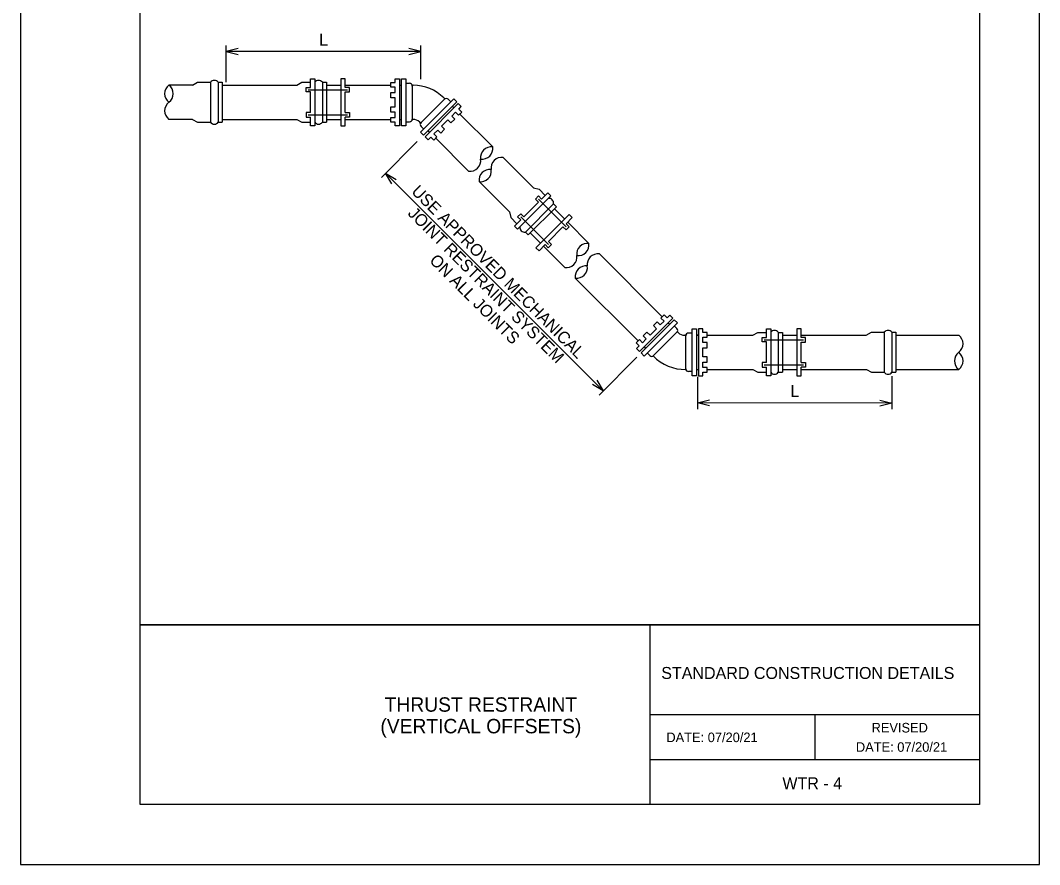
# Model space of a CAD drawing. Extents: x 2082649.1 to 2082657.6, y 13331283.2 to 13331294.2.
# Drawn here: x 2082649.1 to 2082657.6, y 13331283.19 to 13331290.23 of the extents above; entities that cross this region are included whole.
import ezdxf

# ---------------------------------------------------------------- set-up
doc = ezdxf.new("R2010")
doc.units = 0
for name, color, linetype in [('Detail', 7, 'Continuous'), ('Detail Label', 7, 'Continuous'), ('Non-Print', 7, 'Continuous'), ('Sheet Title Block', 7, 'Continuous')]:
    doc.layers.add(name, color=color, linetype=linetype)

msp = doc.modelspace()

# ---------------------------------------------------------------- linework, layer by layer
at = {"layer": 'Detail'}
for p, q in [((2082650.343, 13331289.6885), (2082650.343, 13331289.6885)), ((2082650.5409, 13331289.6885), (2082650.343, 13331289.6885)), ((2082650.5409, 13331289.6885), (2082650.583, 13331289.7128)), ((2082650.583, 13331289.7128), (2082650.6904, 13331289.7128)), ((2082650.6904, 13331289.7128), (2082650.6904, 13331289.3794)), ((2082650.7539, 13331289.7128), (2082650.788, 13331289.7128)), ((2082650.7539, 13331289.7128), (2082650.7539, 13331289.3794)), ((2082650.788, 13331289.7128), (2082650.788, 13331289.3794)), ((2082650.788, 13331289.6885), (2082651.4099, 13331289.6885)), ((2082651.4099, 13331289.6885), (2082651.452, 13331289.7128)), ((2082651.452, 13331289.7128), (2082651.5239, 13331289.7128)), ((2082651.4878, 13331289.6325), (2082651.4878, 13331289.67)), ((2082651.4878, 13331289.67), (2082651.5239, 13331289.67)), ((2082651.5239, 13331289.67), (2082651.5239, 13331289.7419)), ((2082651.5239, 13331289.7419), (2082651.5594, 13331289.7419)), ((2082651.5594, 13331289.7419), (2082651.5594, 13331289.3503)), ((2082651.5594, 13331289.7128), (2082651.5594, 13331289.3794)), ((2082651.6228, 13331289.7128), (2082651.6569, 13331289.7128)), ((2082651.6228, 13331289.7128), (2082651.6228, 13331289.3794)), ((2082651.6569, 13331289.7128), (2082651.6569, 13331289.3794)), ((2082651.6569, 13331289.6885), (2082651.7784, 13331289.6885)), ((2082651.7784, 13331289.7413), (2082651.7784, 13331289.3498)), ((2082651.8139, 13331289.7413), (2082651.7784, 13331289.7413)), ((2082651.8139, 13331289.6694), (2082651.8139, 13331289.7413)), ((2082651.8139, 13331289.6885), (2082652.1944, 13331289.6885)), ((2082652.1944, 13331289.6728), (2082652.1944, 13331289.7103)), ((2082652.1944, 13331289.7103), (2082652.2305, 13331289.7103)), ((2082652.2305, 13331289.6728), (2082652.1944, 13331289.6728)), ((2082652.2305, 13331289.7103), (2082652.2305, 13331289.7413)), ((2082652.2305, 13331289.7413), (2082652.266, 13331289.7413)), ((2082652.266, 13331289.7413), (2082652.266, 13331289.3498)), ((2082652.266, 13331289.6885), (2082652.2837, 13331289.6885)), ((2082652.2837, 13331289.3488), (2082652.2837, 13331289.7403)), ((2082652.2837, 13331289.7403), (2082652.3193, 13331289.7403)), ((2082652.3193, 13331289.7403), (2082652.3193, 13331289.3488)), ((2082652.3193, 13331289.7045), (2082652.3502, 13331289.7044)), ((2082652.3717, 13331289.6885), (2082652.3802, 13331289.6885)), ((2082652.3727, 13331289.6818), (2082652.3723, 13331289.4066)), ((2082651.5239, 13331289.6325), (2082651.4878, 13331289.6325)), ((2082651.5058, 13331289.6513), (2082651.832, 13331289.6513)), ((2082651.85, 13331289.6694), (2082651.8139, 13331289.6694)), ((2082651.8139, 13331289.6319), (2082651.85, 13331289.6319)), ((2082651.85, 13331289.6319), (2082651.85, 13331289.6694)), ((2082652.1944, 13331289.583), (2082652.1944, 13331289.6278)), ((2082652.1944, 13331289.6278), (2082652.2305, 13331289.6278)), ((2082652.2305, 13331289.583), (2082652.1944, 13331289.583)), ((2082652.1944, 13331289.4631), (2082652.1944, 13331289.5081)), ((2082652.1944, 13331289.5081), (2082652.2305, 13331289.5081)), ((2082652.2305, 13331289.5081), (2082652.2305, 13331289.583)), ((2082652.4424, 13331289.2971), (2082652.7192, 13331289.574)), ((2082652.446, 13331289.3771), (2082652.6409, 13331289.5714)), ((2082652.7444, 13331289.5488), (2082652.4676, 13331289.2719)), ((2082652.7567, 13331289.5364), (2082652.4799, 13331289.2594)), ((2082652.644, 13331289.5738), (2082652.635, 13331289.5828)), ((2082652.6947, 13331289.5494), (2082652.6727, 13331289.5713)), ((2082652.719, 13331289.4987), (2082652.7066, 13331289.5111)), ((2082652.7192, 13331289.574), (2082652.7444, 13331289.5488)), ((2082652.7819, 13331289.5113), (2082652.7567, 13331289.5364)), ((2082652.7599, 13331289.4894), (2082652.7819, 13331289.5113)), ((2082651.5239, 13331289.4609), (2082651.4878, 13331289.4609)), ((2082651.4878, 13331289.4609), (2082651.4878, 13331289.4234)), ((2082651.4878, 13331289.4234), (2082651.5239, 13331289.4234)), ((2082651.5058, 13331289.4422), (2082651.832, 13331289.4422)), ((2082651.5239, 13331289.3503), (2082651.5239, 13331289.4234)), ((2082651.8139, 13331289.4603), (2082651.85, 13331289.4603)), ((2082651.8139, 13331289.3498), (2082651.8139, 13331289.4228)), ((2082651.85, 13331289.4228), (2082651.8139, 13331289.4228)), ((2082651.85, 13331289.4603), (2082651.85, 13331289.4228)), ((2082652.2305, 13331289.4631), (2082652.1944, 13331289.4631)), ((2082652.1944, 13331289.3806), (2082652.1944, 13331289.4181)), ((2082652.1944, 13331289.4181), (2082652.2305, 13331289.4181)), ((2082652.7271, 13331289.4055), (2082652.7016, 13331289.431)), ((2082652.7334, 13331289.4629), (2082652.759, 13331289.4374)), ((2082652.759, 13331289.4374), (2082652.7855, 13331289.4639)), ((2082652.7855, 13331289.4639), (2082652.7599, 13331289.4894)), ((2082653.0436, 13331289.1735), (2082652.7696, 13331289.448)), ((2082650.5409, 13331289.4038), (2082650.3427, 13331289.4038)), ((2082650.5409, 13331289.4038), (2082650.583, 13331289.3794)), ((2082650.583, 13331289.3794), (2082650.6904, 13331289.3794)), ((2082650.7539, 13331289.3794), (2082650.788, 13331289.3794)), ((2082650.788, 13331289.4038), (2082651.4099, 13331289.4038)), ((2082651.4099, 13331289.4038), (2082651.452, 13331289.3794)), ((2082651.452, 13331289.3794), (2082651.5239, 13331289.3794)), ((2082651.5594, 13331289.3503), (2082651.5239, 13331289.3503)), ((2082651.6228, 13331289.3794), (2082651.6569, 13331289.3794)), ((2082651.6569, 13331289.4038), (2082651.7784, 13331289.4038)), ((2082651.7784, 13331289.3498), (2082651.8139, 13331289.3498)), ((2082651.8139, 13331289.4038), (2082652.1944, 13331289.4038)), ((2082652.2305, 13331289.3806), (2082652.1944, 13331289.3806)), ((2082652.2305, 13331289.3498), (2082652.2305, 13331289.3806)), ((2082652.266, 13331289.3498), (2082652.2305, 13331289.3498)), ((2082652.266, 13331289.4038), (2082652.2832, 13331289.4038)), ((2082652.3193, 13331289.3488), (2082652.2837, 13331289.3488)), ((2082652.3193, 13331289.3842), (2082652.3497, 13331289.3842)), ((2082652.3721, 13331289.4038), (2082652.3784, 13331289.4038)), ((2082652.4426, 13331289.3726), (2082652.435, 13331289.3803)), ((2082652.4682, 13331289.3228), (2082652.4459, 13331289.3452)), ((2082652.617, 13331289.3463), (2082652.6699, 13331289.3993)), ((2082652.6425, 13331289.3208), (2082652.617, 13331289.3463)), ((2082652.6699, 13331289.3993), (2082652.6955, 13331289.3738)), ((2082652.6955, 13331289.3738), (2082652.7271, 13331289.4055)), ((2082652.4676, 13331289.2719), (2082652.4424, 13331289.2971)), ((2082652.4799, 13331289.2594), (2082652.5051, 13331289.2344)), ((2082652.5051, 13331289.2344), (2082652.5268, 13331289.2562)), ((2082652.5178, 13331289.2973), (2082652.5054, 13331289.3097)), ((2082652.5268, 13331289.2562), (2082652.5524, 13331289.2307)), ((2082652.5524, 13331289.2307), (2082652.5789, 13331289.2572)), ((2082652.5789, 13331289.2572), (2082652.5534, 13331289.2827)), ((2082652.8427, 13331288.9721), (2082652.5684, 13331289.2467)), ((2082652.5852, 13331289.3145), (2082652.6107, 13331289.289)), ((2082652.6107, 13331289.289), (2082652.6425, 13331289.3208)), ((2082653.3836, 13331288.8329), (2082653.131, 13331289.0859)), ((2082653.1824, 13331288.6318), (2082652.9298, 13331288.8846)), ((2082653.3838, 13331288.8331), (2082653.4308, 13331288.8205)), ((2082653.4308, 13331288.8205), (2082653.4816, 13331288.7697)), ((2082653.5273, 13331288.7651), (2082653.2502, 13331288.4883)), ((2082653.5067, 13331288.7445), (2082653.2708, 13331288.5089)), ((2082653.3993, 13331288.7384), (2082653.4258, 13331288.7649)), ((2082653.4248, 13331288.7129), (2082653.3993, 13331288.7384)), ((2082653.4253, 13331288.7389), (2082653.6558, 13331288.5082)), ((2082653.4258, 13331288.7649), (2082653.4513, 13331288.7394)), ((2082653.4513, 13331288.7394), (2082653.5022, 13331288.7902)), ((2082653.5022, 13331288.7902), (2082653.5273, 13331288.7651)), ((2082653.5515, 13331288.6996), (2082653.3157, 13331288.464)), ((2082653.5756, 13331288.6755), (2082653.3398, 13331288.4399)), ((2082653.5515, 13331288.6996), (2082653.5756, 13331288.6755)), ((2082653.6439, 13331288.572), (2082653.5581, 13331288.658)), ((2082653.5584, 13331288.6584), (2082653.6443, 13331288.5724)), ((2082653.1824, 13331288.6318), (2082653.1949, 13331288.5849)), ((2082653.1949, 13331288.5849), (2082653.2457, 13331288.534)), ((2082653.2251, 13331288.5134), (2082653.2768, 13331288.5651)), ((2082653.2779, 13331288.6171), (2082653.2513, 13331288.5906)), ((2082653.2513, 13331288.5906), (2082653.2768, 13331288.5651)), ((2082653.2774, 13331288.5911), (2082653.5079, 13331288.3604)), ((2082653.3034, 13331288.5916), (2082653.2779, 13331288.6171)), ((2082653.6817, 13331288.6097), (2082653.4046, 13331288.333)), ((2082653.6559, 13331288.5338), (2082653.7067, 13331288.5846)), ((2082653.7067, 13331288.5846), (2082653.6817, 13331288.6097)), ((2082653.2502, 13331288.4883), (2082653.2251, 13331288.5134)), ((2082653.6293, 13331288.5073), (2082653.6549, 13331288.4818)), ((2082653.6549, 13331288.4818), (2082653.6814, 13331288.5083)), ((2082653.6814, 13331288.5083), (2082653.6559, 13331288.5338)), ((2082653.8457, 13331288.3698), (2082653.669, 13331288.5469)), ((2082653.3157, 13331288.464), (2082653.3398, 13331288.4399)), ((2082653.357, 13331288.4571), (2082653.4428, 13331288.3711)), ((2082653.4428, 13331288.3711), (2082653.357, 13331288.4571)), ((2082653.4046, 13331288.333), (2082653.4297, 13331288.3078)), ((2082653.4297, 13331288.3078), (2082653.4814, 13331288.3595)), ((2082653.6449, 13331288.1689), (2082653.4679, 13331288.346)), ((2082653.5069, 13331288.334), (2082653.4814, 13331288.3595)), ((2082653.5335, 13331288.3605), (2082653.5069, 13331288.334)), ((2082653.508, 13331288.386), (2082653.5335, 13331288.3605)), ((2082653.9332, 13331288.2821), (2082654.4574, 13331287.7583)), ((2082653.7322, 13331288.081), (2082654.2563, 13331287.5571)), ((2082653.7322, 13331288.081), (2082653.7325, 13331288.0807)), ((2082654.5458, 13331287.7455), (2082654.2689, 13331287.4685)), ((2082654.5582, 13331287.7331), (2082654.2814, 13331287.4562)), ((2082654.3832, 13331287.6841), (2082654.4149, 13331287.7158)), ((2082654.4149, 13331287.7158), (2082654.4404, 13331287.6903)), ((2082654.4467, 13331287.7476), (2082654.4732, 13331287.7741)), ((2082654.4722, 13331287.7221), (2082654.4467, 13331287.7476)), ((2082654.4732, 13331287.7741), (2082654.4987, 13331287.7486)), ((2082654.4987, 13331287.7486), (2082654.5206, 13331287.7706)), ((2082654.5206, 13331287.7706), (2082654.5458, 13331287.7455)), ((2082654.5833, 13331287.7079), (2082654.5582, 13331287.7331)), ((2082654.2984, 13331287.5993), (2082654.3302, 13331287.6311)), ((2082654.3066, 13331287.431), (2082654.5833, 13331287.7079)), ((2082654.3302, 13331287.6311), (2082654.3558, 13331287.6056)), ((2082654.3558, 13331287.6056), (2082654.4087, 13331287.6586)), ((2082654.4087, 13331287.6586), (2082654.3832, 13331287.6841)), ((2082654.5079, 13331287.7076), (2082654.5203, 13331287.6952)), ((2082654.5582, 13331287.6827), (2082654.5801, 13331287.6608)), ((2082654.5838, 13331287.6326), (2082654.5892, 13331287.6272)), ((2082654.7072, 13331287.2659), (2082654.7072, 13331287.6574)), ((2082654.7072, 13331287.6574), (2082654.7428, 13331287.6574)), ((2082654.7428, 13331287.6574), (2082654.7428, 13331287.2659)), ((2082654.7604, 13331287.6574), (2082654.7604, 13331287.2658)), ((2082654.7959, 13331287.6574), (2082654.7604, 13331287.6574)), ((2082654.7959, 13331287.6264), (2082654.7959, 13331287.6574)), ((2082655.3264, 13331287.5855), (2082655.3264, 13331287.6574)), ((2082655.3264, 13331287.6574), (2082655.3619, 13331287.6574)), ((2082655.3619, 13331287.6574), (2082655.3619, 13331287.2658)), ((2082655.581, 13331287.6568), (2082655.581, 13331287.2653)), ((2082655.6165, 13331287.6568), (2082655.581, 13331287.6568)), ((2082655.6165, 13331287.5849), (2082655.6165, 13331287.6568)), ((2082654.2401, 13331287.5409), (2082654.2666, 13331287.5674)), ((2082654.2666, 13331287.5674), (2082654.2921, 13331287.5419)), ((2082654.3239, 13331287.5737), (2082654.2984, 13331287.5993)), ((2082654.5801, 13331287.6288), (2082654.3852, 13331287.4341)), ((2082654.6538, 13331287.6038), (2082654.646, 13331287.6036)), ((2082654.6537, 13331287.3242), (2082654.6537, 13331287.5996)), ((2082654.7073, 13331287.6219), (2082654.6763, 13331287.6219)), ((2082654.7604, 13331287.6041), (2082654.7427, 13331287.604)), ((2082654.7427, 13331287.604), (2082654.7604, 13331287.604)), ((2082654.8319, 13331287.6264), (2082654.7959, 13331287.6264)), ((2082654.7959, 13331287.5889), (2082654.8319, 13331287.5889)), ((2082654.8319, 13331287.5889), (2082654.8319, 13331287.6264)), ((2082654.8319, 13331287.604), (2082655.2124, 13331287.604)), ((2082655.2124, 13331287.604), (2082655.2546, 13331287.6283)), ((2082655.2546, 13331287.6283), (2082655.3264, 13331287.6283)), ((2082655.2904, 13331287.548), (2082655.2904, 13331287.5855)), ((2082655.2904, 13331287.5855), (2082655.3264, 13331287.5855)), ((2082655.3264, 13331287.548), (2082655.2904, 13331287.548)), ((2082655.3084, 13331287.5668), (2082655.6345, 13331287.5668)), ((2082655.3619, 13331287.6283), (2082655.3619, 13331287.2949)), ((2082655.4254, 13331287.6283), (2082655.4595, 13331287.6283)), ((2082655.4254, 13331287.6283), (2082655.4254, 13331287.2949)), ((2082655.4595, 13331287.6283), (2082655.4595, 13331287.2949)), ((2082655.4595, 13331287.604), (2082655.581, 13331287.604)), ((2082655.6165, 13331287.604), (2082656.1593, 13331287.604)), ((2082655.6526, 13331287.5849), (2082655.6165, 13331287.5849)), ((2082655.6165, 13331287.5474), (2082655.6526, 13331287.5474)), ((2082655.6526, 13331287.5474), (2082655.6526, 13331287.5849)), ((2082656.1593, 13331287.604), (2082656.2019, 13331287.6286)), ((2082656.2019, 13331287.6286), (2082656.3093, 13331287.6286)), ((2082656.3093, 13331287.6286), (2082656.3093, 13331287.2952)), ((2082656.3728, 13331287.6286), (2082656.4068, 13331287.6286)), ((2082656.3728, 13331287.6286), (2082656.3728, 13331287.2952)), ((2082656.4068, 13331287.6286), (2082656.4068, 13331287.2952)), ((2082656.4068, 13331287.604), (2082656.9304, 13331287.604)), ((2082654.2656, 13331287.5154), (2082654.2401, 13331287.5409)), ((2082654.2438, 13331287.4936), (2082654.2656, 13331287.5154)), ((2082654.2689, 13331287.4685), (2082654.2438, 13331287.4936)), ((2082654.3067, 13331287.5062), (2082654.3191, 13331287.4938)), ((2082654.8319, 13331287.5439), (2082654.7959, 13331287.5439)), ((2082654.7959, 13331287.4241), (2082654.7959, 13331287.4991)), ((2082654.7959, 13331287.4991), (2082654.8319, 13331287.4991)), ((2082654.8319, 13331287.4991), (2082654.8319, 13331287.5439)), ((2082654.2814, 13331287.4562), (2082654.3066, 13331287.431)), ((2082654.3317, 13331287.4561), (2082654.3536, 13331287.4342)), ((2082654.8319, 13331287.4241), (2082654.7959, 13331287.4241)), ((2082654.7959, 13331287.3791), (2082654.8319, 13331287.3791)), ((2082654.8319, 13331287.3791), (2082654.8319, 13331287.4241)), ((2082655.3264, 13331287.3764), (2082655.2904, 13331287.3764)), ((2082655.2904, 13331287.3764), (2082655.2904, 13331287.3389)), ((2082655.6165, 13331287.3758), (2082655.6526, 13331287.3758)), ((2082655.6526, 13331287.3758), (2082655.6526, 13331287.3383)), ((2082654.7071, 13331287.3016), (2082654.6762, 13331287.3016)), ((2082654.7428, 13331287.3193), (2082654.7604, 13331287.3193)), ((2082654.8319, 13331287.3341), (2082654.7959, 13331287.3341)), ((2082654.7959, 13331287.2658), (2082654.7959, 13331287.2966)), ((2082654.7959, 13331287.2966), (2082654.8319, 13331287.2966)), ((2082654.8319, 13331287.2966), (2082654.8319, 13331287.3341)), ((2082654.8319, 13331287.3193), (2082655.2124, 13331287.3193)), ((2082655.2124, 13331287.3193), (2082655.2546, 13331287.2949)), ((2082655.2546, 13331287.2949), (2082655.3264, 13331287.2949)), ((2082655.2904, 13331287.3389), (2082655.3264, 13331287.3389)), ((2082655.3084, 13331287.3577), (2082655.6345, 13331287.3577)), ((2082655.3264, 13331287.2658), (2082655.3264, 13331287.3389)), ((2082655.4254, 13331287.2949), (2082655.4595, 13331287.2949)), ((2082655.4595, 13331287.3193), (2082655.581, 13331287.3193)), ((2082655.6165, 13331287.2653), (2082655.6165, 13331287.3383)), ((2082655.6526, 13331287.3383), (2082655.6165, 13331287.3383)), ((2082655.6165, 13331287.3193), (2082656.1602, 13331287.3193)), ((2082656.1602, 13331287.3193), (2082656.2019, 13331287.2952)), ((2082656.2019, 13331287.2952), (2082656.3093, 13331287.2952)), ((2082656.3728, 13331287.2952), (2082656.4068, 13331287.2952)), ((2082656.4068, 13331287.3193), (2082656.9301, 13331287.3193)), ((2082656.9301, 13331287.3192), (2082656.9301, 13331287.3192)), ((2082654.7428, 13331287.2659), (2082654.7072, 13331287.2659)), ((2082654.7604, 13331287.2658), (2082654.7959, 13331287.2658)), ((2082655.3619, 13331287.2658), (2082655.3264, 13331287.2658)), ((2082655.581, 13331287.2653), (2082655.6165, 13331287.2653))]:
    msp.add_line(p, q, dxfattribs=at)
for points in [[(2082652.2305, 13331289.6278), (2082652.2305, 13331289.6728)], [(2082651.5239, 13331289.4609), (2082651.5239, 13331289.6325)], [(2082651.8139, 13331289.4603), (2082651.8139, 13331289.6319)], [(2082652.2305, 13331289.4181), (2082652.2305, 13331289.4631)], [(2082652.7016, 13331289.431), (2082652.7334, 13331289.4629)], [(2082652.5534, 13331289.2827), (2082652.5852, 13331289.3145)], [(2082653.0436, 13331289.1735), (2082653.0436, 13331289.1735)], [(2082652.9298, 13331288.8845), (2082652.9301, 13331288.8845)], [(2082653.3034, 13331288.5916), (2082653.4248, 13331288.7129)], [(2082653.508, 13331288.386), (2082653.6293, 13331288.5073)], [(2082653.7318, 13331288.0808), (2082653.7322, 13331288.081)], [(2082654.4404, 13331287.6903), (2082654.4722, 13331287.7221)], [(2082654.2921, 13331287.5419), (2082654.3239, 13331287.5737)], [(2082654.7959, 13331287.5439), (2082654.7959, 13331287.5889)], [(2082655.3264, 13331287.3764), (2082655.3264, 13331287.548)], [(2082655.6165, 13331287.3758), (2082655.6165, 13331287.5474)], [(2082654.7959, 13331287.3341), (2082654.7959, 13331287.3791)]]:
    msp.add_lwpolyline(points, dxfattribs=at)
for centre, radius, start, end in [((2082650.3964, 13331289.6173), 0.089, 126.80689, 233.07145), ((2082650.3964, 13331289.6173), 0.089, 126.80299, 233.07145), ((2082650.2896, 13331289.6174), 0.089, 306.80849, 53.06207), ((2082650.2896, 13331289.6174), 0.089, 306.80849, 53.06595), ((2082650.7222, 13331289.6885), 0.04, 37.49838, 142.50162), ((2082651.5911, 13331289.6885), 0.04, 37.49838, 142.50162), ((2082652.3502, 13331289.6819), 0.0225, 359.91222, 89.91222), ((2082652.3802, 13331289.3285), 0.36, 44.94908, 90), ((2082650.3962, 13331289.4749), 0.089, 126.80299, 233.07145), ((2082652.6569, 13331289.5554), 0.0225, 44.91222, 134.91222), ((2082650.7222, 13331289.4038), 0.04, 217.49838, 322.50162), ((2082651.5911, 13331289.4038), 0.04, 217.49838, 322.50162), ((2082652.3498, 13331289.4066), 0.0225, 269.91222, 359.91222), ((2082652.3784, 13331289.3238), 0.08, 44.96187, 90), ((2082652.4619, 13331289.361), 0.0225, 134.91222, 224.91222), ((2082653.031, 13331289.0854), 0.089, 81.90521, 188.12873), ((2082653.031, 13331289.0854), 0.089, 81.86448, 188.12873), ((2082652.9555, 13331289.1609), 0.089, 261.86577, 8.13423), ((2082652.9555, 13331289.1609), 0.089, 261.86577, 8.13423), ((2082653.1185, 13331288.9978), 0.089, 81.94369, 188.13423), ((2082652.8549, 13331289.0602), 0.089, 262.12764, 8.13423), ((2082653.0179, 13331288.8971), 0.089, 81.86577, 188.13423), ((2082653.0179, 13331288.8971), 0.089, 81.86577, 188.13423), ((2082652.9424, 13331288.9726), 0.089, 262.08685, 8.12873), ((2082652.9424, 13331288.9726), 0.089, 262.08685, 8.12873), ((2082653.5119, 13331288.7049), 0.04, 352.47345, 97.47668), ((2082653.3105, 13331288.5037), 0.04, 172.47345, 277.47668), ((2082653.8331, 13331288.2816), 0.089, 81.87127, 188.12873), ((2082653.8331, 13331288.2816), 0.089, 81.87127, 188.12873), ((2082653.7576, 13331288.3571), 0.089, 261.86577, 8.13423), ((2082653.7576, 13331288.3571), 0.089, 261.86577, 8.13423), ((2082653.6569, 13331288.2565), 0.089, 261.86577, 8.13423), ((2082653.9206, 13331288.194), 0.089, 81.86577, 188.13423), ((2082653.8199, 13331288.0933), 0.089, 81.86577, 188.13423), ((2082653.8199, 13331288.0933), 0.089, 81.86577, 188.13423), ((2082653.7444, 13331288.1689), 0.089, 261.87127, 8.12873), ((2082653.7444, 13331288.1689), 0.089, 262.30495, 8.12873), ((2082654.5641, 13331287.6448), 0.0225, 314.98337, 44.98337), ((2082655.3937, 13331287.604), 0.04, 37.49838, 142.50162), ((2082656.341, 13331287.6043), 0.04, 37.49838, 142.50162), ((2082654.6458, 13331287.6837), 0.08, 224.90411, 270.07115), ((2082654.6763, 13331287.5993), 0.0225, 89.98337, 179.98337), ((2082656.8769, 13331287.5329), 0.089, 306.80299, 53.07145), ((2082656.9836, 13331287.3904), 0.089, 126.80849, 233.06207), ((2082656.9836, 13331287.3904), 0.089, 126.80849, 233.06595), ((2082656.8768, 13331287.3905), 0.089, 306.80689, 53.07145), ((2082656.8768, 13331287.3905), 0.089, 306.80299, 53.07145), ((2082654.3694, 13331287.4502), 0.0225, 224.98337, 314.98337), ((2082654.6458, 13331287.6837), 0.3647, 223.78077, 271.2319), ((2082654.6763, 13331287.324), 0.0225, 179.98337, 269.98337), ((2082655.3937, 13331287.3193), 0.04, 217.49838, 322.50162), ((2082656.341, 13331287.3196), 0.04, 217.49838, 322.50162)]:
    msp.add_arc(centre, radius, start, end, dxfattribs=at)
at = {"layer": 'Detail Label'}
for p, q in [((2082650.8218, 13331289.7134), (2082650.822, 13331290.0195)), ((2082652.4428, 13331289.7384), (2082652.443, 13331290.0189)), ((2082652.443, 13331289.9688), (2082650.822, 13331289.9689)), ((2082652.4139, 13331289.2188), (2082652.1148, 13331288.9203)), ((2082652.1502, 13331288.9555), (2082653.9654, 13331287.1408)), ((2082654.246, 13331287.4209), (2082653.9301, 13331287.1056)), ((2082654.7517, 13331287.2568), (2082654.7518, 13331286.9888)), ((2082656.3728, 13331287.264), (2082656.3729, 13331286.989)), ((2082656.3729, 13331287.0392), (2082654.7519, 13331287.0393))]:
    msp.add_line(p, q, dxfattribs=at)
for points in [[(2082650.9221, 13331289.9938), (2082650.8221, 13331289.9689), (2082650.9221, 13331289.9438)], [(2082652.343, 13331289.9439), (2082652.443, 13331289.9689), (2082652.343, 13331289.9939)], [(2082652.2032, 13331288.8671), (2082652.1502, 13331288.9555), (2082652.2386, 13331288.9025)], [(2082653.9123, 13331287.2293), (2082653.9654, 13331287.1408), (2082653.877, 13331287.1938)], [(2082654.8519, 13331287.0143), (2082654.7519, 13331287.0393), (2082654.8519, 13331287.0643)], [(2082656.2729, 13331287.0642), (2082656.3729, 13331287.0392), (2082656.2729, 13331287.0142)]]:
    msp.add_lwpolyline(points, dxfattribs=at)
at = {"layer": 'Non-Print'}
msp.add_lwpolyline([(2082649.1046, 13331283.1911), (2082657.6046, 13331283.1911), (2082657.6046, 13331294.1911), (2082649.1046, 13331294.1911)], close=True, dxfattribs=at)
at = {"layer": 'Sheet Title Block'}
for p, q in [((2082654.3546, 13331285.1911), (2082654.3546, 13331283.6911)), ((2082654.3546, 13331284.4411), (2082657.1046, 13331284.4411)), ((2082655.7296, 13331284.4411), (2082655.7296, 13331284.0661)), ((2082654.3546, 13331284.0661), (2082657.1046, 13331284.0661))]:
    msp.add_line(p, q, dxfattribs=at)
for points in [[(2082650.1046, 13331293.6911), (2082657.1046, 13331293.6911), (2082657.1046, 13331285.1911), (2082650.1046, 13331285.1911)], [(2082650.1046, 13331285.1911), (2082657.1046, 13331285.1911), (2082657.1046, 13331283.6911), (2082650.1046, 13331283.6911)]]:
    msp.add_lwpolyline(points, close=True, dxfattribs=at)

# ---------------------------------------------------------------- texts
at = {"layer": 'Detail Label'}
for s, rotation, p in [('L', 359.97938, (2082651.5962, 13331290.0188)), ('USE APPROVED MECHANICAL', 314.95611, (2082652.359, 13331288.7957)), ('JOINT RESTRAINT SYSTEM', 314.95611, (2082652.3289, 13331288.6134)), ('ON ALL JOINTS', 314.95611, (2082652.5096, 13331288.2202))]:
    msp.add_text(s, height=0.1, rotation=rotation, dxfattribs=at).set_placement(p)
msp.add_text('L', height=0.1, dxfattribs=at).set_placement((2082655.526, 13331287.0891))
at = {"layer": 'Sheet Title Block'}
for s, height, p in [('STANDARD CONSTRUCTION DETAILS', 0.1, (2082654.4491, 13331284.7385)), ('THRUST RESTRAINT', 0.12, (2082652.1428, 13331284.4655)), ('(VERTICAL OFFSETS)', 0.12, (2082652.1069, 13331284.2855)), ('REVISED', 0.08, (2082656.2033, 13331284.2925)), ('DATE: 07/20/21', 0.08, (2082654.4919, 13331284.2118)), (' DATE: 07/20/21', 0.08, (2082656.0429, 13331284.1312)), ('WTR - 4', 0.1, (2082655.4594, 13331283.8188))]:
    msp.add_text(s, height=height, dxfattribs=at).set_placement(p)

doc.saveas('drawing.dxf')
